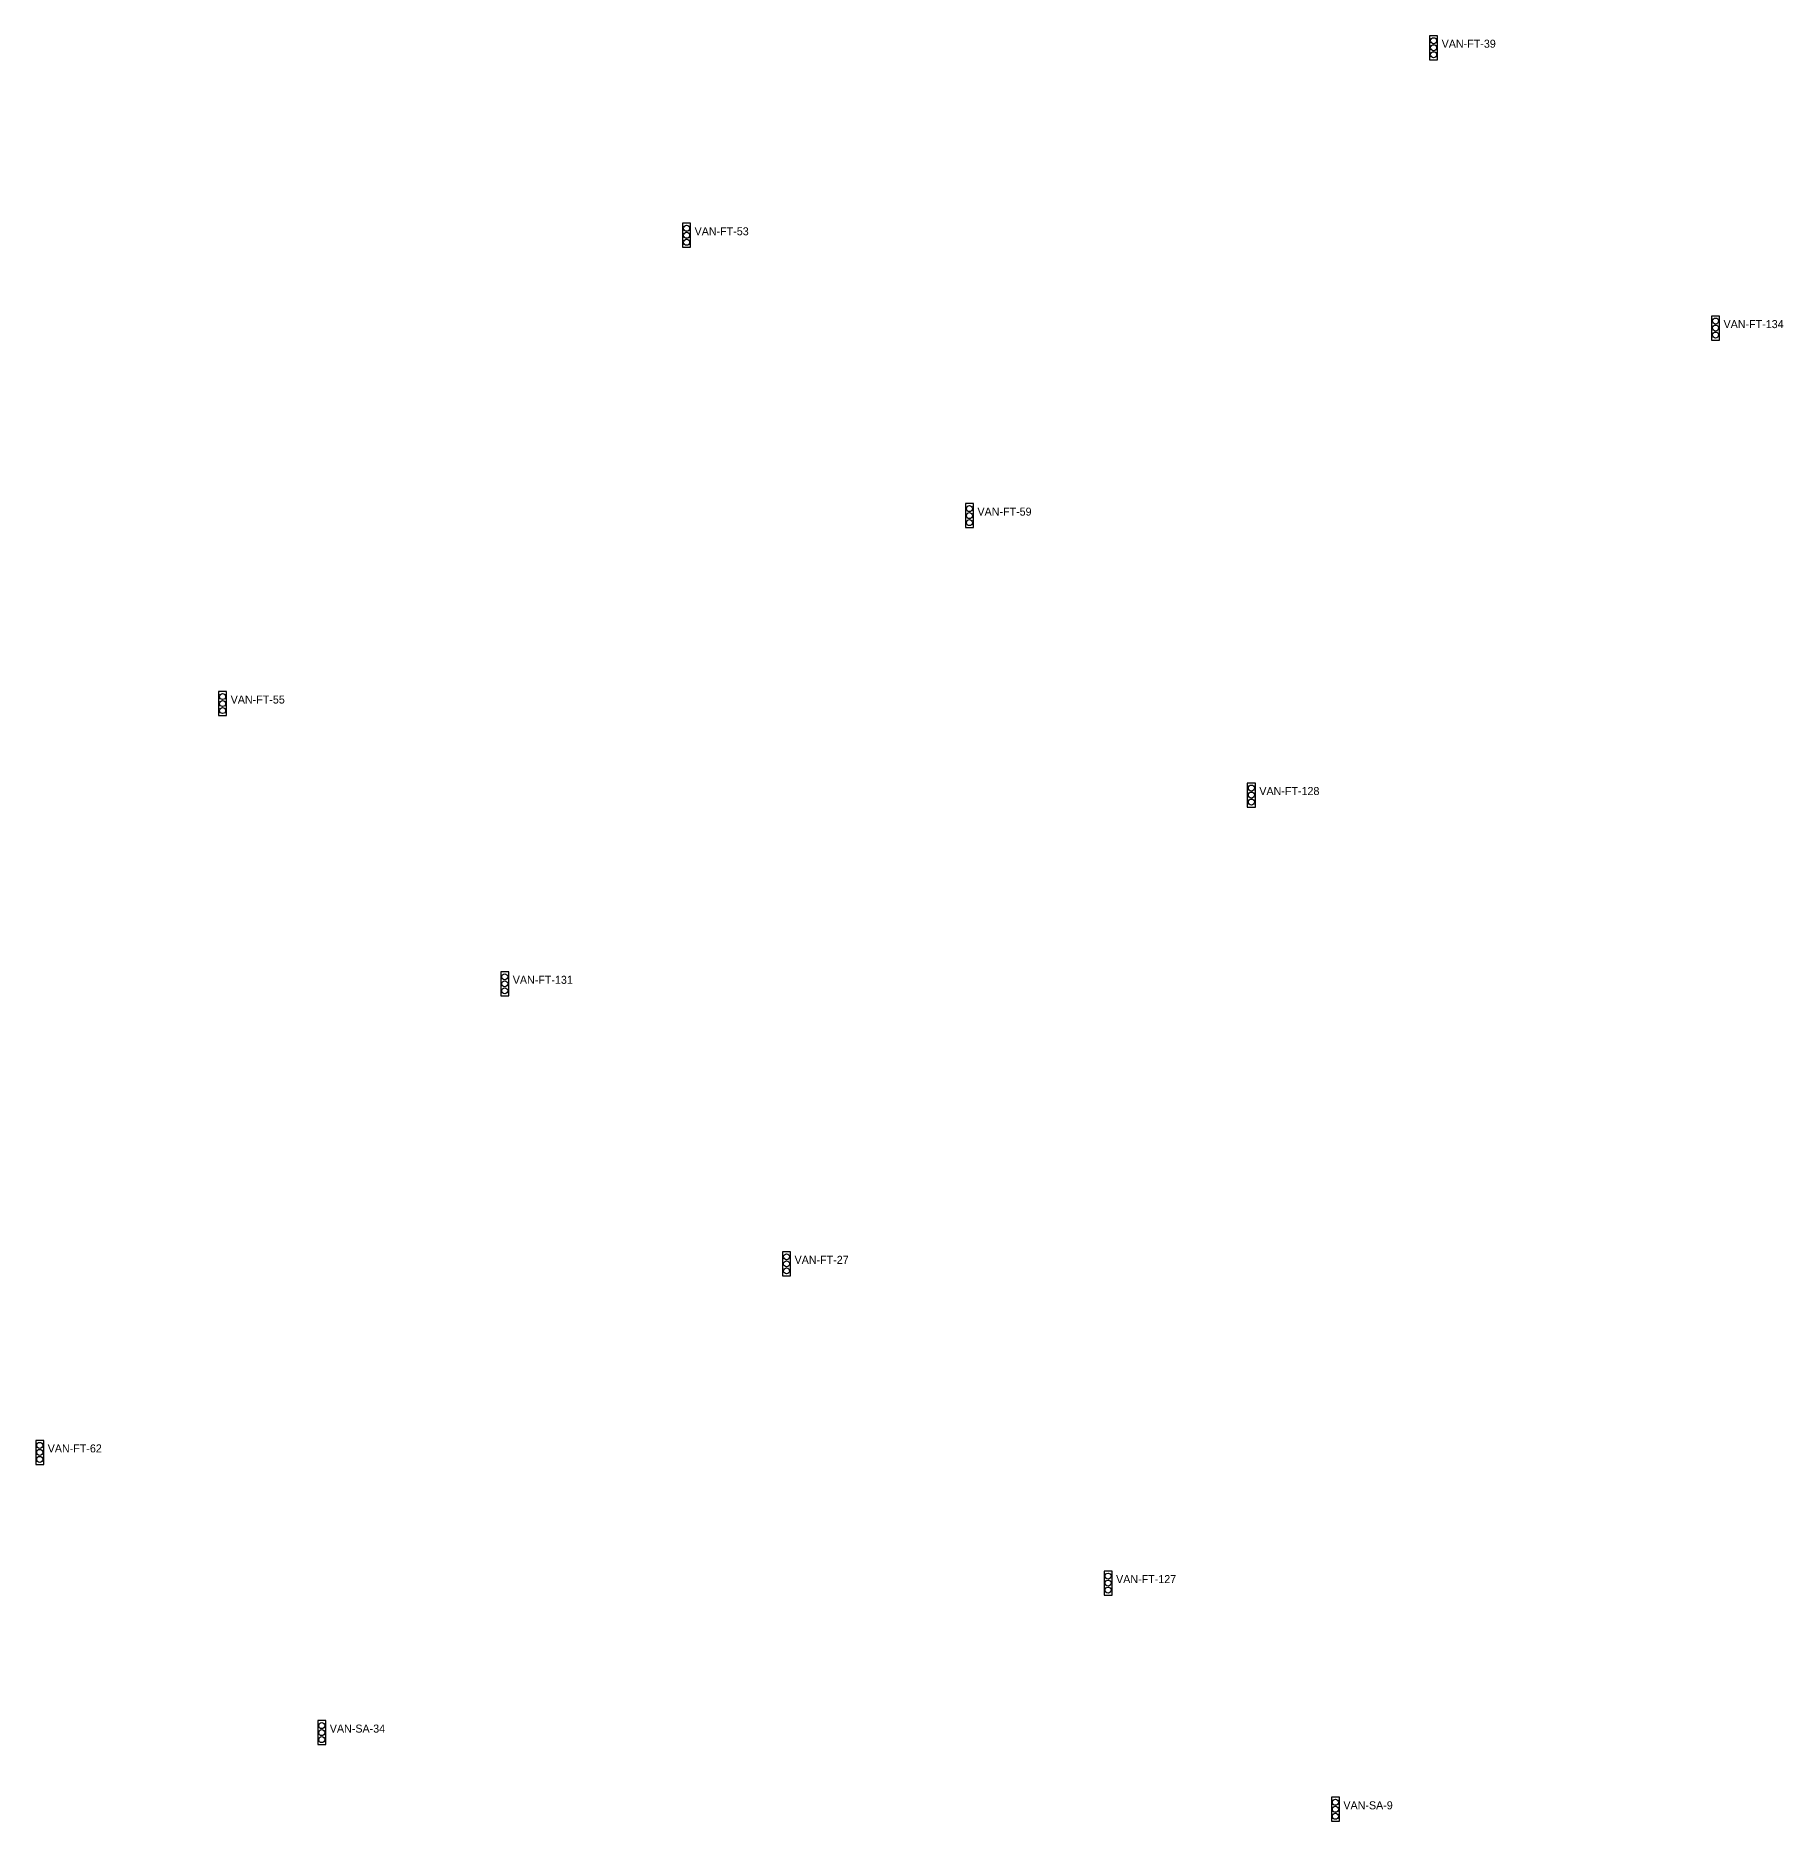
# Model space of a CAD drawing. Header units: inches. Extents: x 486474 to 494239, y 5455982 to 5459995.
# Drawn here: x 490846.1 to 491282.8, y 5457922.9 to 5458369.1 of the extents above; entities that cross this region are included whole.
import ezdxf

# ---------------------------------------------------------------- set-up
doc = ezdxf.new("R2010")
doc.units = ezdxf.units.IN
doc.header["$MEASUREMENT"] = 0
doc.layers.add('Traffic Signals', color=10, linetype='Continuous')

msp = doc.modelspace()

# ---------------------------------------------------------------- linework, layer by layer
at = {"layer": 'Traffic Signals', "color": 1}
for points in [[(491194.47, 5458363.12), (491196.47, 5458363.12), (491196.47, 5458369.12), (491194.47, 5458369.12)], [(491007.79, 5458316.25), (491009.79, 5458316.25), (491009.79, 5458322.25), (491007.79, 5458322.25)], [(491264.91, 5458293.06), (491266.91, 5458293.06), (491266.91, 5458299.06), (491264.91, 5458299.06)], [(491078.47, 5458246.2), (491080.47, 5458246.2), (491080.47, 5458252.2), (491078.47, 5458252.2)], [(490891.86, 5458199.24), (490893.86, 5458199.24), (490893.86, 5458205.24), (490891.86, 5458205.24)], [(491148.91, 5458176.38), (491150.91, 5458176.38), (491150.91, 5458182.38), (491148.91, 5458182.38)], [(490962.35, 5458129.21), (490964.35, 5458129.21), (490964.35, 5458135.21), (490962.35, 5458135.21)], [(491032.77, 5458059.24), (491034.77, 5458059.24), (491034.77, 5458065.24), (491032.77, 5458065.24)], [(490846.14, 5458012.12), (490848.14, 5458012.12), (490848.14, 5458018.12), (490846.14, 5458018.12)], [(491113.11, 5457979.46), (491115.11, 5457979.46), (491115.11, 5457985.46), (491113.11, 5457985.46)], [(490916.63, 5457942.11), (490918.63, 5457942.11), (490918.63, 5457948.11), (490916.63, 5457948.11)], [(491169.91, 5457922.94), (491171.91, 5457922.94), (491171.91, 5457928.94), (491169.91, 5457928.94)]]:
    msp.add_lwpolyline(points, close=True, dxfattribs=at)
for centre in [(491195.47, 5458367.87), (491195.47, 5458366.12), (491195.47, 5458364.37), (491008.79, 5458321), (491008.79, 5458319.25), (491008.79, 5458317.5), (491265.91, 5458297.81), (491265.91, 5458296.06), (491265.91, 5458294.31), (491079.47, 5458250.95), (491079.47, 5458249.2), (491079.47, 5458247.45), (490892.86, 5458203.99), (490892.86, 5458202.24), (490892.86, 5458200.49), (491149.91, 5458181.13), (491149.91, 5458179.38), (491149.91, 5458177.63), (490963.35, 5458133.96), (490963.35, 5458132.21), (490963.35, 5458130.46), (491033.77, 5458063.99), (491033.77, 5458062.24), (491033.77, 5458060.49), (490847.14, 5458016.87), (490847.14, 5458015.12), (490847.14, 5458013.37), (491114.11, 5457984.21), (491114.11, 5457982.46), (491114.11, 5457980.71), (490917.63, 5457946.86), (490917.63, 5457945.11), (490917.63, 5457943.36), (491170.91, 5457927.69), (491170.91, 5457925.94), (491170.91, 5457924.19)]:
    msp.add_circle(centre, 0.75, dxfattribs=at)

# ---------------------------------------------------------------- texts
for s, p in [('VAN-FT-39', (491197.47, 5458366.12)), ('VAN-FT-53', (491010.79, 5458319.25)), ('VAN-FT-134', (491267.91, 5458296.06)), ('VAN-FT-59', (491081.47, 5458249.2)), ('VAN-FT-55', (490894.86, 5458202.24)), ('VAN-FT-128', (491151.91, 5458179.38)), ('VAN-FT-131', (490965.35, 5458132.21)), ('VAN-FT-27', (491035.77, 5458062.24)), ('VAN-FT-62', (490849.14, 5458015.12)), ('VAN-FT-127', (491116.11, 5457982.46)), ('VAN-SA-34', (490919.63, 5457945.11)), ('VAN-SA-9', (491172.91, 5457925.94))]:
    msp.add_text(s, height=2, dxfattribs=at).set_placement(p)

doc.saveas('drawing.dxf')
